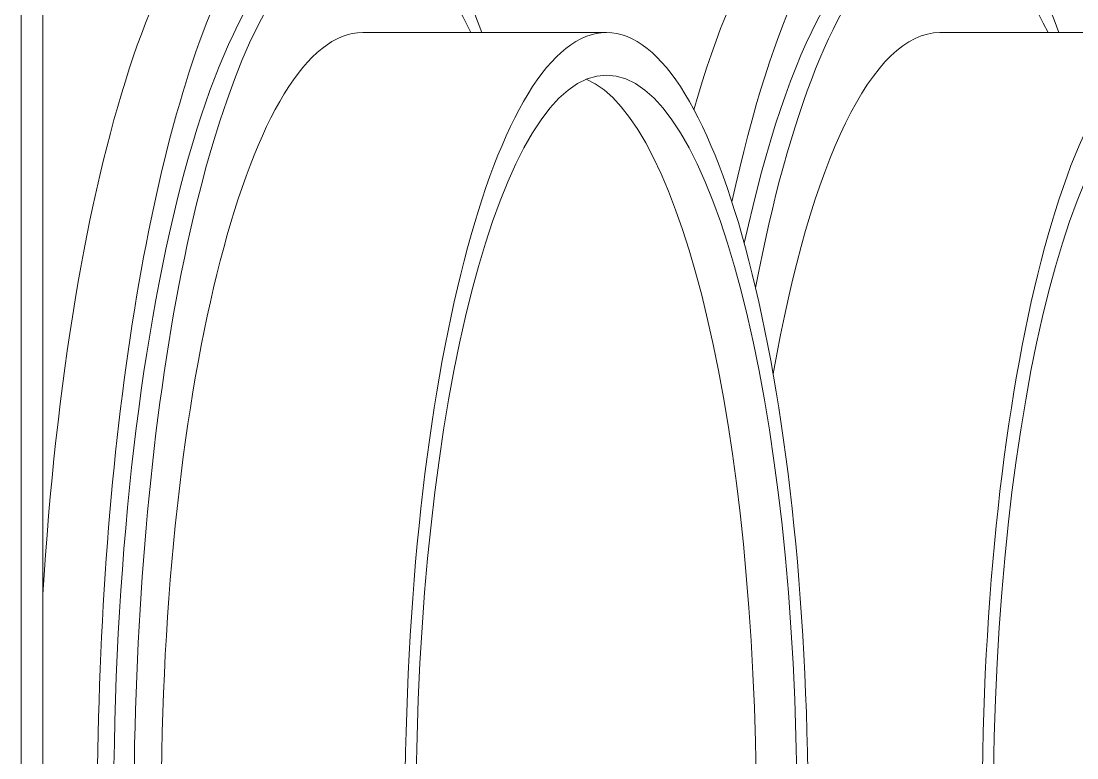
# Model space of a CAD drawing. Header units: inches. Extents: x 15 to 402, y 6 to 258.
# Drawn here: x 218.114 to 221.251, y 102.958 to 105.145 of the extents above; entities that cross this region are included whole.
import ezdxf

# ---------------------------------------------------------------- set-up
doc = ezdxf.new("R2010")
doc.units = ezdxf.units.IN
doc.header["$LTSCALE"] = 12
doc.header["$MEASUREMENT"] = 0
doc.layers.add('Visible (ANSI)', color=7, linetype='Continuous', lineweight=50)

msp = doc.modelspace()

# ---------------------------------------------------------------- linework, layer by layer
at = {"layer": 'Visible (ANSI)', "linetype": 'Continuous', "lineweight": 18}
for p, q in [((218.11447, 100.04836), (218.11447, 107.54836)), ((218.17918, 100.89211), (218.17918, 106.70461)), ((219.12924, 105.11083), (219.85369, 105.11083)), ((220.8439, 105.11083), (221.56834, 105.11083))]:
    msp.add_line(p, q, dxfattribs=at)
for centre, major_axis, start_param, end_param in [((220.78353, 102.79833), (0, 2.8125), 5.6776934, 7.1549937), ((219.06887, 102.79833), (0, 2.8125), 5.6776934, 8.9488413), ((220.8439, 102.79833), (0, 2.625), 5.79026, 7.2198047), ((219.12924, 102.79833), (0, -2.625), 2.6486674, 6.3920047), ((218.88776, 102.79833), (0, 2.8125), 0, 1.3397129), ((220.60242, 102.79833), (0, 2.8125), 0, 0.7365881), ((219.06887, 102.79833), (0, -2.625), 3.1415927, 6.2831853), ((220.78353, 102.79833), (0, 2.625), 0, 0.872779), ((219.12924, 102.79833), (0, -2.3125), 3.1415927, 6.2831853), ((220.8439, 102.79833), (0, 2.3125), 0, 0.9741415), ((219.73294, 102.79833), (0, -2.18642), 0.1068862, 3.0347065)]:
    msp.add_ellipse(centre, major_axis=major_axis, ratio=0.258819, start_param=start_param, end_param=end_param, dxfattribs=at)
for centre, major_axis in [((219.85369, 102.79833), (0, 2.3125)), ((221.56834, 102.79833), (0, 2.3125)), ((219.85369, 102.79833), (0, 2.18642)), ((221.56834, 102.79833), (0, 2.18642))]:
    msp.add_ellipse(centre, major_axis=major_axis, ratio=0.258819, dxfattribs=at)

doc.saveas('drawing.dxf')
